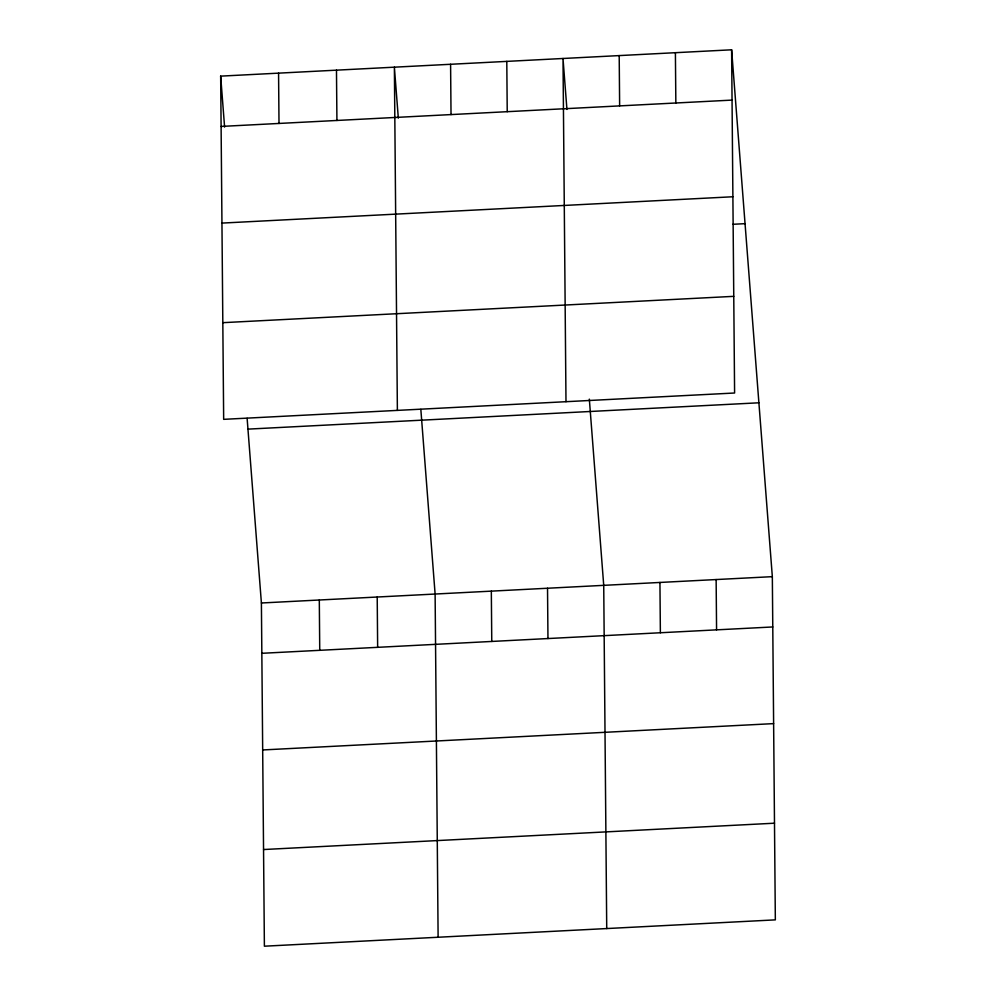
<?xml version="1.0" encoding="UTF-8"?>
<svg xmlns="http://www.w3.org/2000/svg" width="996" height="996" viewBox="0 0 996 996"><rect width="100%" height="100%" fill="white"/><g stroke="black" fill="none" stroke-linecap="round" stroke-linejoin="round"><path stroke-width="1.49" d="M731.612 49.8L734.6 393.009L223.664 419.341L220.664 76.132L731.612 49.8L772.336 576.659L775.336 919.868L264.388 946.2L261.4 602.991L247.12 418.32M221.1 126.43L732.048 100.098M221.946 223.092L732.894 196.76M732.894 224.287L745.045 223.664M222.818 322.679L733.753 296.347M247.954 429.127L758.902 402.795M261.4 602.991L772.336 576.659M261.836 653.301L772.784 626.957M262.683 749.951L773.618 723.619M263.554 849.538L774.49 823.206M566.936 109.448L563.001 58.49L565.989 401.699M589.333 399.135L603.725 585.349L606.726 928.558M398.325 118.138L394.379 67.18L397.379 410.389M420.835 409.368L435.115 594.039L438.115 937.248M220.664 76.132L224.598 127.09M716.136 579.56L716.572 629.858M675.4 52.701L675.848 102.999M659.937 582.461L660.373 632.759M619.201 55.589L619.637 105.887M547.526 588.25L547.962 638.548M506.79 61.391L507.225 111.689M491.327 591.151L491.763 641.449M450.59 64.279L451.026 114.577M377.21 597.027L377.646 647.325M336.474 70.168L336.922 120.466M319.305 600.015L319.741 650.313M278.569 73.144L279.005 123.454"/></g></svg>
